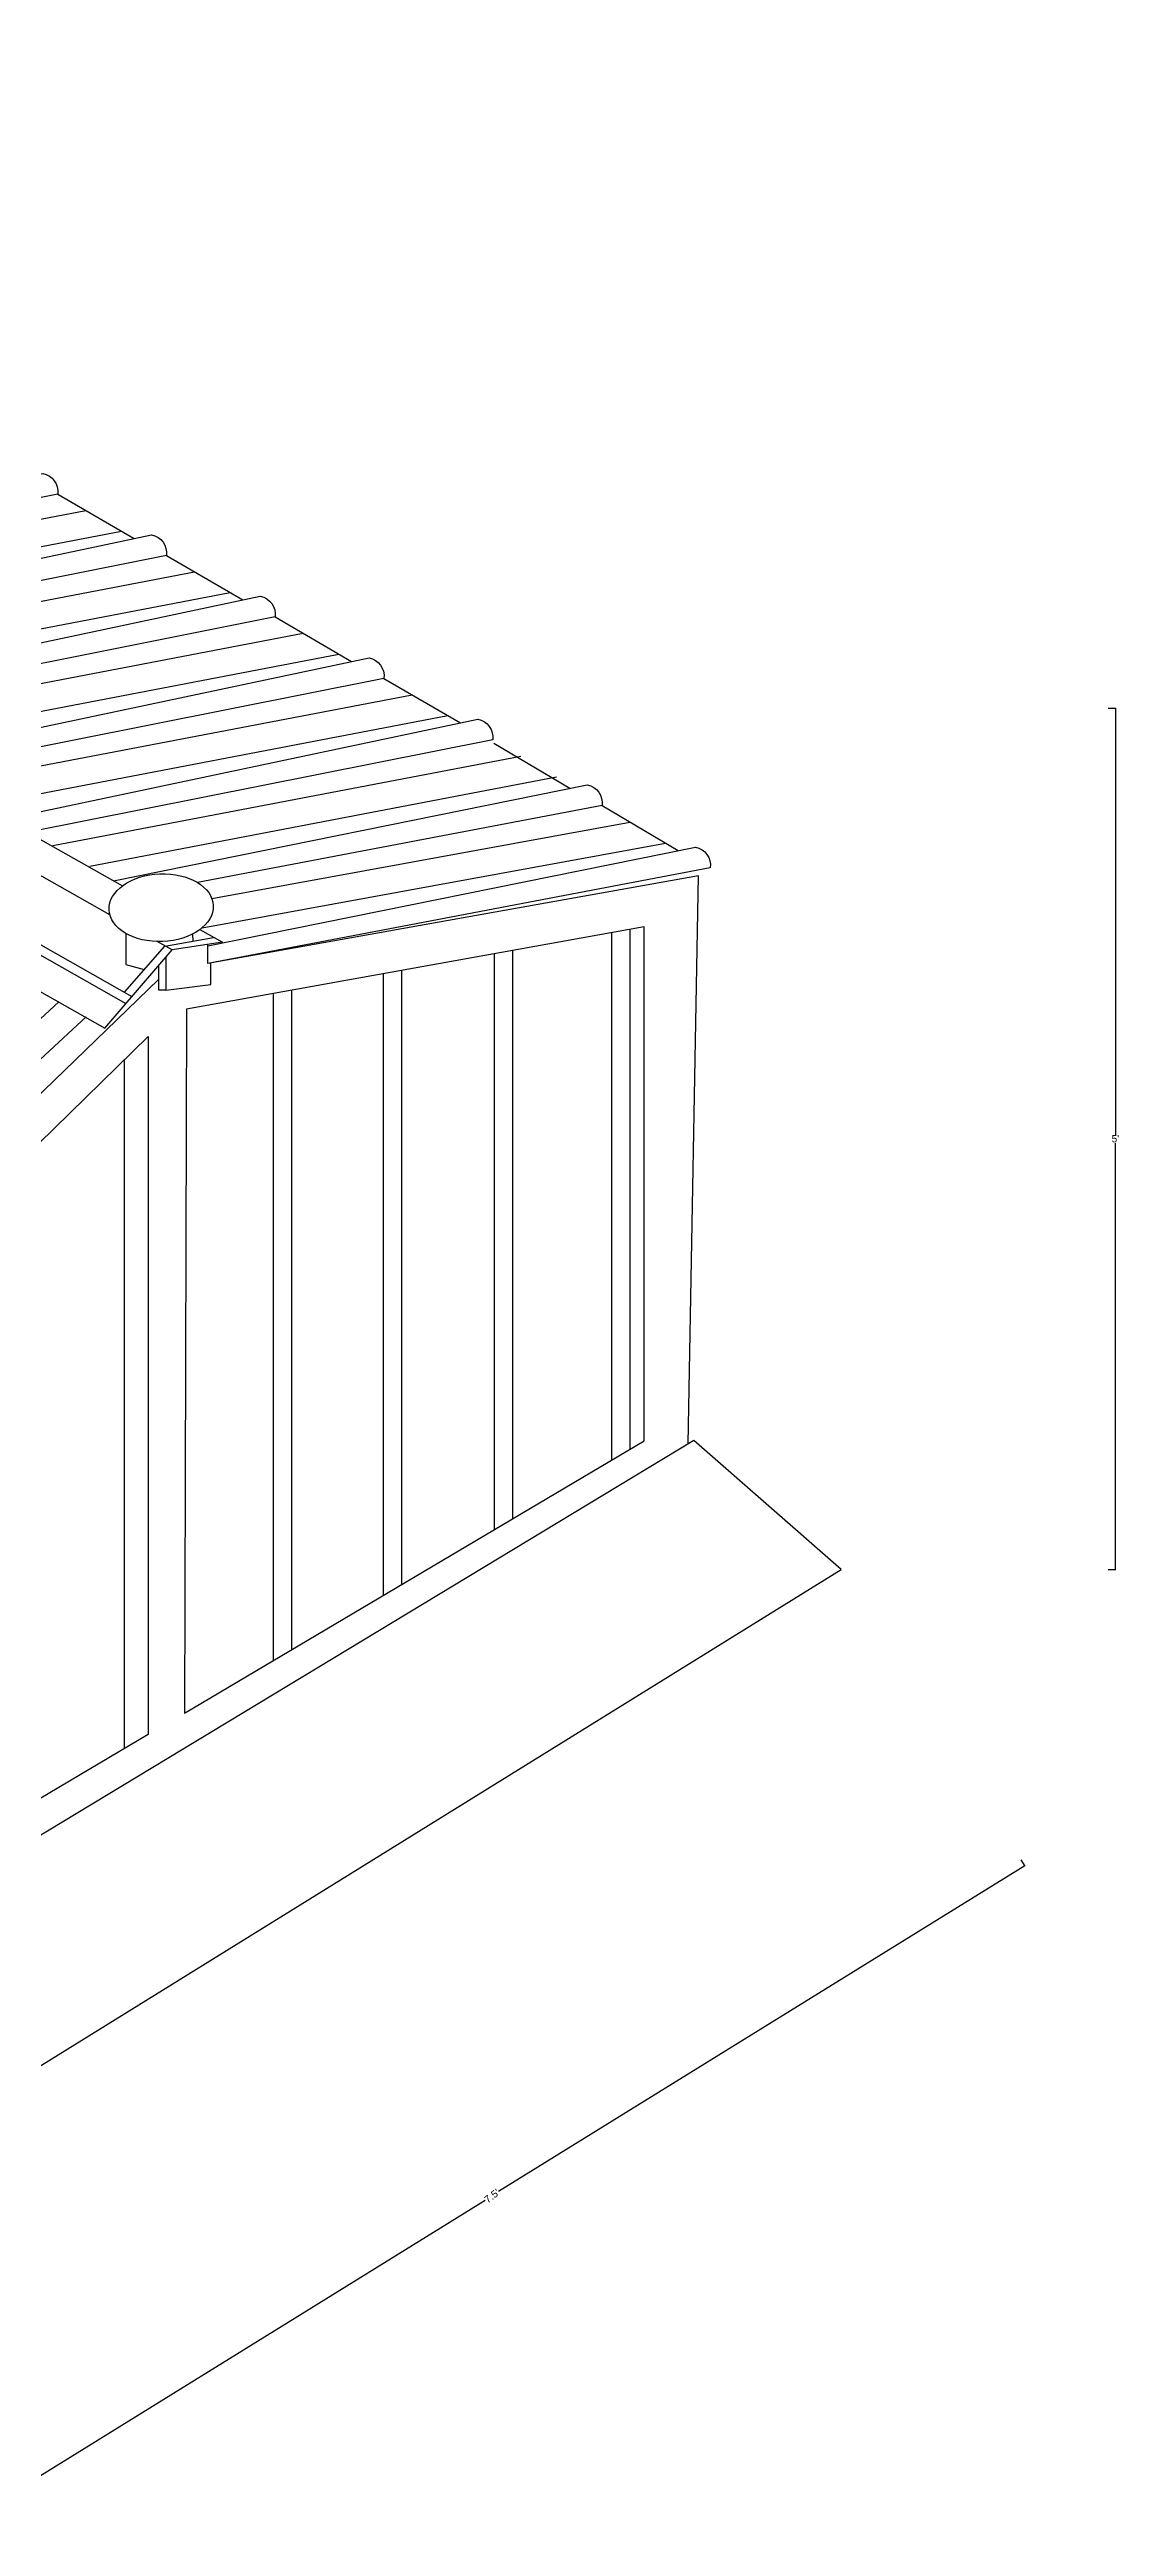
# Model space of a CAD drawing. Header units: feet. Extents: x -4 to 36779, y -12 to 27498.
# Drawn here: x 32343 to 36779, y 14811 to 25080 of the extents above; entities that cross this region are included whole.
import ezdxf

# ---------------------------------------------------------------- set-up
doc = ezdxf.new("R2010")
doc.units = ezdxf.units.FT
doc.header["$MEASUREMENT"] = 0
doc.layers.add('XREF', color=7, linetype='Continuous')
doc.styles.add('NEI-A', font='arial.ttf')
doc.dimstyles.new('NEI-A', dxfattribs={"dimtxt": 0.1, "dimasz": 0.125, "dimexe": 0.0625, "dimexo": 0.0625, "dimgap": 0.0625, "dimtad": 0, "dimtih": 1, "dimtoh": 1, "dimdec": 4, "dimzin": 3, "dimdsep": 46, "dimlunit": 4, "dimtxsty": 'NEI-A', "dimcen": 0, "dimadec": 0, "dimazin": 0, "dimtfac": 0.75, "dimtdec": 4, "dimtofl": 0, "dimtmove": 0, "dimatfit": 3, "dimfxl": 1, "dimfrac": 1, "dimtolj": 1, "dimtzin": 0, "dimarcsym": 0})

# ---------------------------------------------------------------- blocks, each defined once
blk = doc.blocks.new('*D6')
at = {"layer": 'Defpoints', "color": 0, "transparency": 16777216}
for p in [(35625, 18778), (36386, 17550), (31207, 16041)]:
    blk.add_point(p, dxfattribs=at)
at = {"layer": 'XREF', "color": 0, "lineweight": -2, "transparency": 16777216}
for p, q in [((36370, 17575), (36387, 17548)), ((36386, 17550), (34205, 16199)), ((31968, 14813), (34149, 16164)), ((31952, 14838), (31969, 14811))]:
    blk.add_line(p, q, dxfattribs=at)
at = {"layer": 'XREF', "color": 0, "transparency": 16777216, "insert": (34177, 16181), "char_height": 30, "attachment_point": 5, "rotation": 37, "style": 'NEI-A'}
blk.add_mtext("\\A1;7.5'", dxfattribs=at)
blk = doc.blocks.new('_None')
blk = doc.blocks.new('*D4')
at = {"layer": 'Defpoints', "color": 0, "transparency": 16777216}
for p in [(36319, 22349), (36762, 22349), (36319, 18778)]:
    blk.add_point(p, dxfattribs=at)
at = {"layer": 'XREF', "color": 0, "lineweight": -2, "transparency": 16777216}
for p, q in [((36732, 22349), (36764, 22349)), ((36762, 22349), (36762, 20581)), ((36762, 18778), (36762, 20546)), ((36732, 18778), (36764, 18778))]:
    blk.add_line(p, q, dxfattribs=at)
at = {"layer": 'XREF', "color": 0, "transparency": 16777216, "insert": (36762, 20564), "char_height": 30, "attachment_point": 5, "style": 'NEI-A'}
blk.add_mtext("\\A1;5'", dxfattribs=at)

msp = doc.modelspace()

# ---------------------------------------------------------------- linework, layer by layer
at = {"layer": 'XREF'}
for points in [[(32592.83418, 21492.98117), (26258.98248, 25079.77066), (25989.42601, 24750.85467), (32572.59407, 21023.14011), (32851.13576, 21346.70787), (32789.4811, 21381.62222)], [(26258.98248, 25079.77066), (26531.66316, 25065.0649), (32645.51571, 21612.5787)], [(26078.88558, 24860.01429), (32659.67977, 21124.30315)], [(26103.01803, 24889.461), (32684.62945, 21153.28594)], [(32376.83957, 23236.8887), (32693.48362, 23052.40053)], [(30552.80697, 22797.86405), (32493.05623, 23169.17671)], [(30706.589, 22712.72822), (32641.07206, 23082.93738)], [(31003.69982, 22543.20183), (32943.94908, 22914.51449)], [(32827.73242, 22982.22648), (33144.37647, 22797.73831)], [(31157.48185, 22458.066), (33091.96492, 22828.27516)], [(33278.62528, 22727.56426), (33595.26933, 22543.07609)], [(31454.59268, 22288.53961), (33394.84194, 22659.85227)], [(31608.37471, 22203.40378), (33542.85777, 22573.61294)], [(31905.48553, 22033.87739), (33845.73479, 22405.19005)], [(33729.51814, 22472.90204), (34046.16219, 22288.41387)], [(32059.26756, 21948.74155), (33993.75063, 22318.95072)], [(34184.77788, 22204.11614), (34499.85267, 22016.96054)], [(32356.37839, 21779.21517), (34296.62765, 22150.52783)], [(32510.16042, 21694.07933), (34444.64348, 22064.2885)], [(33015.8054, 21560.39863), (34749.14478, 21876.96427)], [(34633.50408, 21945.65528), (34948.57887, 21758.49968)], [(32975.08725, 21438.57725), (34896.42706, 21789.47805)], [(34991.2656, 19299.55923), (35033.58501, 21653.76431), (32999.42385, 21290.251)], [(32655.09616, 21172.61825), (32820.33018, 21362.84143), (33022.5781, 21398.50808)], [(32659.8764, 21415.04846), (32659.8764, 21286.22362), (32735.8167, 21265.54655)], [(32966.14234, 21431.52117), (33059.79998, 21378.63281), (32851.13576, 21346.70787)], [(32935.59296, 21412.71226), (32937.36606, 21383.48084)], [(32999.42385, 21290.251), (32999.42385, 21369.39546)], [(34673.21284, 21418.51022), (34673.21284, 19231.06137)], [(34749.2482, 21432.22374), (34749.2482, 19276.08347)], [(32824.76136, 21180.40251), (32795.89361, 21180.40251), (32795.89361, 21282.53586)], [(32824.76136, 21316.07007), (32824.76136, 21180.40251), (33012.07892, 21203.80133), (33012.07892, 21291.01562)], [(33802.30048, 21261.43503), (33802.30048, 18715.37629)], [(34185.7853, 21330.59922), (34185.7853, 18942.44552)], [(34261.82066, 21344.31274), (34261.82066, 18987.46762)], [(32795.89361, 21225.80214), (30578.19457, 19080.11316)], [(33270.48883, 21165.51905), (33270.48883, 18400.47969)], [(33346.52419, 21179.23256), (33346.52419, 18445.50179)], [(33726.26512, 21247.72152), (33726.26512, 18670.35419)], [(32381.57589, 21131.30403), (30332.36251, 19231.75263)], [(32494.34247, 21070.03807), (30439.7572, 19165.5071)], [(32652.7612, 20891.02958), (32652.7612, 18034.71049)], [(24399.26735, 20167.59652), (31206.84128, 16041.2662), (35624.57235, 18778.22162), (35013.57768, 19313.04437), (30586.86139, 16637.59356), (24399.26735, 20373.63583)]]:
    msp.add_lwpolyline(points, dxfattribs=at)
for points in [[(30354.56618, 22907.61286), (32314.89661, 23322.36052, -0.3942998752), (32376.83957, 23236.8887), (30452.65675, 22853.30858)], [(30805.45903, 22652.95064), (32765.78946, 23067.6983, -0.3942998752), (32827.73242, 22982.22648), (30903.54961, 22598.64636)], [(31256.35189, 22398.28842), (33216.68232, 22813.03608, -0.3942998752), (33278.62528, 22727.56426), (31354.44246, 22343.98414)], [(31707.24474, 22143.6262), (33667.57518, 22558.37386, -0.3942998752), (33729.51814, 22472.90204), (31805.33532, 22089.32192)], [(32158.1376, 21888.96398), (34118.46803, 22303.71163, -0.3942998752), (34180.41099, 22218.23982), (32256.22817, 21834.65969)], [(32608.52212, 21633.46895), (34572.28512, 22031.64715, -0.3942998752), (34633.50408, 21945.65528), (32956.77575, 21626.10264)], [(32999.42385, 21363.28343), (35021.01132, 21773.18629, -0.3942998752), (35082.23028, 21687.19442), (32999.42385, 21290.251)]]:
    msp.add_lwpolyline(points, format="xyb", dxfattribs=at)
for points in [[(32903.16454, 18182.97944), (34808.86455, 19311.38353), (34808.86455, 21442.97597), (32911.0372, 21100.68941)], [(30742.60513, 16903.66788), (30742.60513, 19022.90303), (32752.29839, 20988.37663), (32752.29839, 18093.6485)]]:
    msp.add_lwpolyline(points, close=True, dxfattribs=at)
msp.add_ellipse((32805.82903, 21522.04994), major_axis=(216.13832, 8.65385), ratio=0.6489997799, dxfattribs=at)

# ---------------------------------------------------------------- dimensions: what is measured, and where the dimension line sits
dim = msp.add_linear_dim(base=(36761.78704, 22349.0249), p1=(36319.40425, 18778.22162), p2=(36319.40425, 22349.0249), angle=90, text="5'", dimstyle='NEI-A', override={"dimscale": 30, "dimtxt": 1, "dimasz": 1, "dimblk1": 'None', "dimblk2": 'None', "dimsah": 1, "dimfxlon": 1}, dxfattribs=at)
dim.commit()
dim.dimension.update_dxf_attribs({"geometry": '*D4', "text_midpoint": (36761.78704, 20563.62326)})
dim = msp.add_aligned_dim(p1=(31206.84128, 16041.2662), p2=(35624.57235, 18778.22162), distance=-1445.38215, text="7.5'", dimstyle='NEI-A', override={"dimscale": 30, "dimtxt": 1, "dimasz": 1, "dimblk1": 'None', "dimblk2": 'None', "dimsah": 1, "dimfxlon": 1}, dxfattribs=at)
dim.commit()
dim.dimension.update_dxf_attribs({"geometry": '*D6', "text_midpoint": (34176.92656, 16181.05596), "text_rotation": 37})

doc.saveas('drawing.dxf')
